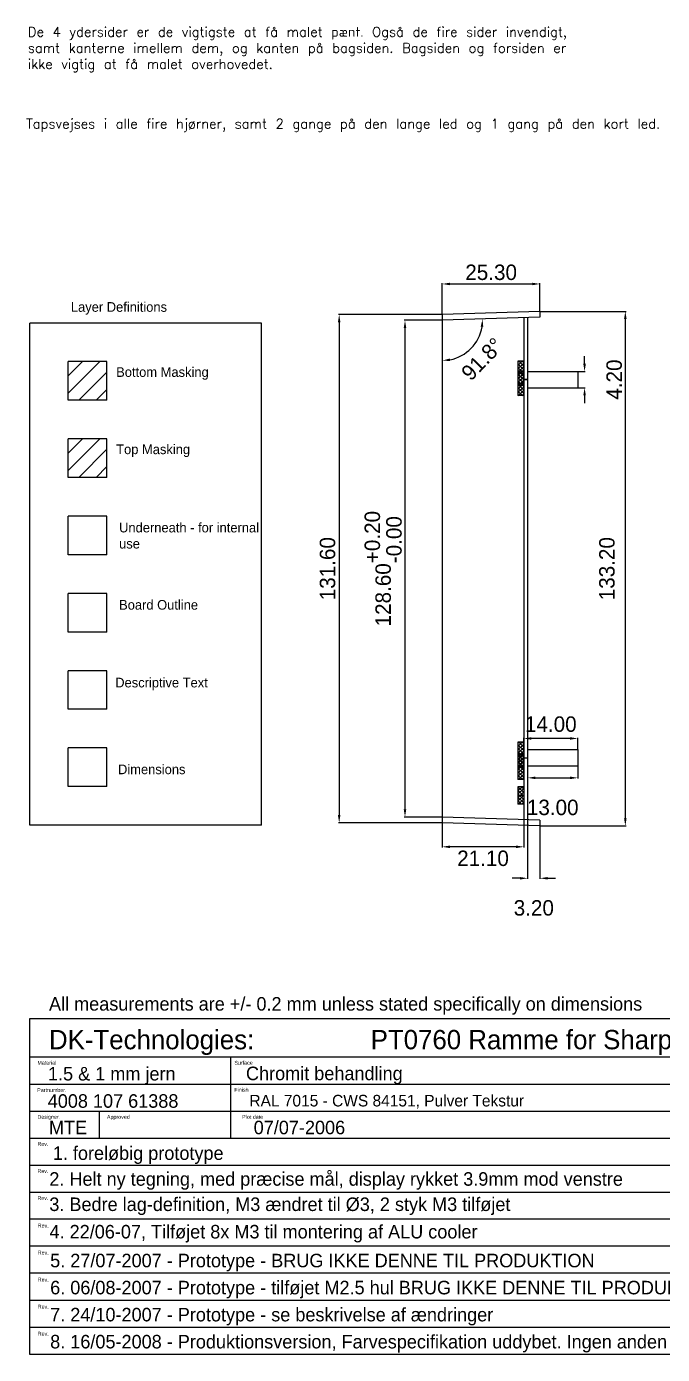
# Model space of a CAD drawing. Header units: millimetres. Extents: x 60 to 728, y -116 to 256.
# Drawn here: x 60.5 to 225.2, y -116.4 to 227.4 of the extents above; entities that cross this region are included whole.
import ezdxf

# ---------------------------------------------------------------- set-up
doc = ezdxf.new("R2010")
doc.units = ezdxf.units.MM
doc.header["$MEASUREMENT"] = 0
for name, color, linetype in [('Bottom Masking', 10, 'Continuous'), ('Descriptive Text', 8, 'Continuous'), ('Dimensions', 140, 'Continuous'), ('Main Layer', 250, 'Continuous'), ('Top Masking', 200, 'Continuous'), ('underneath', 9, 'Continuous')]:
    doc.layers.add(name, color=color, linetype=linetype)
doc.styles.add('DK-Audio', font='ARIAL.TTF')
doc.dimstyles.new('DK-audio', dxfattribs={"dimtxt": 4, "dimasz": 2, "dimexe": 0.18, "dimexo": 0.0625, "dimgap": 1, "dimtad": 2, "dimzin": 0, "dimdsep": 46, "dimtxsty": 'Standard', "dimcen": 5, "dimadec": 1, "dimazin": 0, "dimtfac": 1, "dimtofl": 0, "dimtmove": 2, "dimatfit": 3, "dimfxl": 0, "dimtolj": 1, "dimtzin": 0, "dimarcsym": 0})

# ---------------------------------------------------------------- blocks, each defined once
blk = doc.blocks.new('*D26')
at = {"layer": 'DEFPOINTS', "color": 0, "ltscale": 0.1}
for p in [(193.45, 153.65), (193.45, 20.45), (215.55, 20.45)]:
    blk.add_point(p, dxfattribs=at)
at = {"layer": 'Dimensions', "color": 0, "lineweight": -2, "ltscale": 0.1}
for p, q in [((193.51, 153.65), (215.73, 153.65)), ((215.55, 151.65), (215.55, 22.45)), ((193.51, 20.45), (215.73, 20.45))]:
    blk.add_line(p, q, dxfattribs=at)
at = {"layer": 'Dimensions', "color": 0, "ltscale": 0.1}
for points in [[(215.22, 151.65), (215.88, 151.65), (215.55, 153.65)], [(215.22, 22.45), (215.88, 22.45), (215.55, 20.45)]]:
    blk.add_solid(points, dxfattribs=at)
at = {"layer": 'Dimensions', "color": 0, "ltscale": 0.1, "insert": (210.8, 87.05), "char_height": 4, "attachment_point": 5, "rotation": 90}
blk.add_mtext('\\A1;133.20', dxfattribs=at)
blk = doc.blocks.new('*D27')
at = {"layer": 'DEFPOINTS', "color": 0, "ltscale": 0.1}
for p in [(189.25, 43.1), (189.25, 40.2), (203.25, 40.2)]:
    blk.add_point(p, dxfattribs=at)
at = {"layer": 'Dimensions', "color": 0, "lineweight": -2, "ltscale": 0.1}
for p, q in [((189.25, 40.26), (189.25, 43.28)), ((201.25, 43.1), (191.25, 43.1)), ((203.25, 40.26), (203.25, 43.28))]:
    blk.add_line(p, q, dxfattribs=at)
at = {"layer": 'Dimensions', "color": 0, "ltscale": 0.1}
for points in [[(191.25, 43.43), (191.25, 42.77), (189.25, 43.1)], [(201.25, 43.43), (201.25, 42.77), (203.25, 43.1)]]:
    blk.add_solid(points, dxfattribs=at)
at = {"layer": 'Dimensions', "color": 0, "ltscale": 0.1, "insert": (196.25, 46.78), "char_height": 4, "attachment_point": 5}
blk.add_mtext('\\A1;14.00', dxfattribs=at)
blk = doc.blocks.new('*D28')
at = {"layer": 'DEFPOINTS', "color": 0, "ltscale": 0.1}
for p in [(190.25, 36), (203.25, 36), (203.25, 32.9)]:
    blk.add_point(p, dxfattribs=at)
at = {"layer": 'Dimensions', "color": 0, "lineweight": -2, "ltscale": 0.1}
for p, q in [((190.25, 35.94), (190.25, 32.72)), ((203.25, 35.94), (203.25, 32.72)), ((192.25, 32.9), (201.25, 32.9))]:
    blk.add_line(p, q, dxfattribs=at)
at = {"layer": 'Dimensions', "color": 0, "ltscale": 0.1}
for points in [[(192.25, 33.23), (192.25, 32.57), (190.25, 32.9)], [(201.25, 33.23), (201.25, 32.57), (203.25, 32.9)]]:
    blk.add_solid(points, dxfattribs=at)
at = {"layer": 'Dimensions', "color": 0, "ltscale": 0.1, "insert": (196.75, 25.22), "char_height": 4, "attachment_point": 5}
blk.add_mtext('\\A1;13.00', dxfattribs=at)
blk = doc.blocks.new('*D29')
at = {"layer": 'DEFPOINTS', "color": 0, "ltscale": 0.1}
for p in [(168.15, 152.85), (141.45, 21.25), (168.15, 21.25)]:
    blk.add_point(p, dxfattribs=at)
at = {"layer": 'Dimensions', "color": 0, "lineweight": -2, "ltscale": 0.1}
for p, q in [((168.09, 152.85), (141.27, 152.85)), ((141.45, 150.85), (141.45, 23.25)), ((168.09, 21.25), (141.27, 21.25))]:
    blk.add_line(p, q, dxfattribs=at)
at = {"layer": 'Dimensions', "color": 0, "ltscale": 0.1}
for points in [[(141.12, 150.85), (141.78, 150.85), (141.45, 152.85)], [(141.12, 23.25), (141.78, 23.25), (141.45, 21.25)]]:
    blk.add_solid(points, dxfattribs=at)
at = {"layer": 'Dimensions', "color": 0, "ltscale": 0.1, "insert": (138.45, 87.05), "char_height": 4, "attachment_point": 5, "rotation": 90}
blk.add_mtext('\\A1;131.60', dxfattribs=at)
blk = doc.blocks.new('*D30')
at = {"layer": 'DEFPOINTS', "color": 0, "ltscale": 0.1}
for p in [(168.15, 152.85), (168.15, 151.35), (193.45, 152.15), (173.46, 142.38), (168.15, 21.25)]:
    blk.add_point(p, dxfattribs=at)
at = {"layer": 'Dimensions', "color": 0, "lineweight": -2, "ltscale": 0.1}
blk.add_arc((168.15, 151.35), 10.42, 281.0136, 350.7975, dxfattribs=at)
at = {"layer": 'Dimensions', "color": 0, "ltscale": 0.1}
for points in [[(178.1, 149.7), (178.77, 149.66), (178.57, 151.68)], [(170.17, 140.79), (170.11, 141.45), (168.15, 140.93)]]:
    blk.add_solid(points, dxfattribs=at)
at = {"layer": 'Dimensions', "color": 0, "ltscale": 0.1, "insert": (178.51, 141.31), "char_height": 4, "attachment_point": 5, "rotation": 45.9056}
blk.add_mtext('\\A1;91.8°', dxfattribs=at)
blk = doc.blocks.new('*D31')
at = {"layer": 'DEFPOINTS', "color": 0, "ltscale": 0.1}
for p in [(158.5, 151.35), (168.15, 151.35), (168.15, 22.75)]:
    blk.add_point(p, dxfattribs=at)
at = {"layer": 'Dimensions', "color": 0, "lineweight": -2, "ltscale": 0.1}
for p, q in [((168.09, 151.35), (158.32, 151.35)), ((158.5, 24.75), (158.5, 149.35)), ((168.09, 22.75), (158.32, 22.75))]:
    blk.add_line(p, q, dxfattribs=at)
at = {"layer": 'Dimensions', "color": 0, "ltscale": 0.1}
for points in [[(158.17, 149.35), (158.83, 149.35), (158.5, 151.35)], [(158.17, 24.75), (158.83, 24.75), (158.5, 22.75)]]:
    blk.add_solid(points, dxfattribs=at)
at = {"layer": 'Dimensions', "color": 0, "ltscale": 0.1, "insert": (152.83, 87.05), "char_height": 4, "attachment_point": 5, "rotation": 90}
blk.add_mtext('\\A1;128.60\\S+0.20^ -0.00;', dxfattribs=at)
blk = doc.blocks.new('*D32')
at = {"layer": 'DEFPOINTS', "color": 0, "ltscale": 0.1}
for p in [(168.15, 21.25), (189.25, 22.1), (168.15, 15.05)]:
    blk.add_point(p, dxfattribs=at)
at = {"layer": 'Dimensions', "color": 0, "lineweight": -2, "ltscale": 0.1}
for p, q in [((168.15, 21.19), (168.15, 14.87)), ((189.25, 22.04), (189.25, 14.87)), ((187.25, 15.05), (170.15, 15.05))]:
    blk.add_line(p, q, dxfattribs=at)
at = {"layer": 'Dimensions', "color": 0, "ltscale": 0.1}
for points in [[(170.15, 15.38), (170.15, 14.72), (168.15, 15.05)], [(187.25, 15.38), (187.25, 14.72), (189.25, 15.05)]]:
    blk.add_solid(points, dxfattribs=at)
at = {"layer": 'Dimensions', "color": 0, "ltscale": 0.1, "insert": (178.7, 12.05), "char_height": 4, "attachment_point": 5}
blk.add_mtext('\\A1;21.10', dxfattribs=at)
blk = doc.blocks.new('*D33')
at = {"layer": 'DEFPOINTS', "color": 0, "ltscale": 0.1}
for p in [(190.25, 22.05), (193.45, 20.45), (190.25, 6.9)]:
    blk.add_point(p, dxfattribs=at)
at = {"layer": 'Dimensions', "color": 0, "lineweight": -2, "ltscale": 0.1}
for p, q in [((190.25, 21.99), (190.25, 6.72)), ((193.45, 20.39), (193.45, 6.72)), ((188.25, 6.9), (186.25, 6.9)), ((195.45, 6.9), (197.45, 6.9))]:
    blk.add_line(p, q, dxfattribs=at)
at = {"layer": 'Dimensions', "color": 0, "ltscale": 0.1}
for points in [[(188.25, 7.23), (188.25, 6.57), (190.25, 6.9)], [(195.45, 7.23), (195.45, 6.57), (193.45, 6.9)]]:
    blk.add_solid(points, dxfattribs=at)
at = {"layer": 'Dimensions', "color": 0, "ltscale": 0.1, "insert": (191.85, -0.78), "char_height": 4, "attachment_point": 5}
blk.add_mtext('\\A1;3.20', dxfattribs=at)
blk = doc.blocks.new('*D34')
at = {"layer": 'DEFPOINTS', "color": 0, "ltscale": 0.1}
for p in [(193.45, 160.75), (168.15, 152.85), (193.45, 153.65)]:
    blk.add_point(p, dxfattribs=at)
at = {"layer": 'Dimensions', "color": 0, "lineweight": -2, "ltscale": 0.1}
for p, q in [((168.15, 152.91), (168.15, 160.93)), ((170.15, 160.75), (191.45, 160.75)), ((193.45, 153.71), (193.45, 160.93))]:
    blk.add_line(p, q, dxfattribs=at)
at = {"layer": 'Dimensions', "color": 0, "ltscale": 0.1}
for points in [[(170.15, 161.08), (170.15, 160.42), (168.15, 160.75)], [(191.45, 161.08), (191.45, 160.42), (193.45, 160.75)]]:
    blk.add_solid(points, dxfattribs=at)
at = {"layer": 'Dimensions', "color": 0, "ltscale": 0.1, "insert": (180.8, 163.75), "char_height": 4, "attachment_point": 5}
blk.add_mtext('\\A1;25.30', dxfattribs=at)
blk = doc.blocks.new('*D43')
at = {"layer": 'DEFPOINTS', "color": 0, "ltscale": 0.1}
for p in [(203.25, 138.1), (203.25, 133.9), (205, 133.9)]:
    blk.add_point(p, dxfattribs=at)
at = {"layer": 'Dimensions', "color": 0, "lineweight": -2, "ltscale": 0.1}
for p, q in [((205, 140.1), (205, 142.1)), ((203.31, 138.1), (205.18, 138.1)), ((203.31, 133.9), (205.18, 133.9)), ((205, 131.9), (205, 129.9))]:
    blk.add_line(p, q, dxfattribs=at)
at = {"layer": 'Dimensions', "color": 0, "ltscale": 0.1}
for points in [[(204.67, 140.1), (205.33, 140.1), (205, 138.1)], [(204.67, 131.9), (205.33, 131.9), (205, 133.9)]]:
    blk.add_solid(points, dxfattribs=at)
at = {"layer": 'Dimensions', "color": 0, "ltscale": 0.1, "insert": (212.68, 136), "char_height": 4, "attachment_point": 5, "rotation": 90}
blk.add_mtext('\\A1;4.20', dxfattribs=at)

msp = doc.modelspace()

# ---------------------------------------------------------------- hatches: boundary and pattern name
at = {"layer": 'Bottom Masking'}
h = msp.add_hatch(dxfattribs=at)
h.set_pattern_fill('ANSI31', color=256, style=0)
h.set_pattern_definition([(45, (88.1178, -30.3606), (-2.245064, 2.245064), [])])
h.paths.add_polyline_path([(81.316, 130.639), (81.316, 140.639), (71.316, 140.639), (71.316, 130.639)])
at = {"layer": 'Descriptive Text', "ltscale": 0.1}
h = msp.add_hatch(dxfattribs=at)
h.set_pattern_fill('ANSI37', color=256, scale=5, angle=90, style=0)
h.set_pattern_definition([(135, (391.25, -304.75), (-0.4419417, -0.4419417), []), (225, (391.25, -304.75), (0.4419417, -0.4419417), [])])
h.paths.add_polyline_path([(187.75, 137.6), (187.75, 134.45), (189.25, 134.45), (189.25, 137.6)])
h.paths.add_polyline_path([(187.75, 140.75), (187.75, 137.6), (189.25, 137.6), (189.25, 140.75)])
h = msp.add_hatch(dxfattribs=at)
h.set_pattern_fill('ANSI37', color=256, scale=5, angle=90, style=0)
h.set_pattern_definition([(135, (391.25, -307.35), (-0.4419417, -0.4419417), []), (225, (391.25, -307.35), (0.4419417, -0.4419417), [])])
h.paths.add_polyline_path([(187.75, 135), (187.75, 131.85), (189.25, 131.85), (189.25, 135)])
h.paths.add_polyline_path([(187.75, 138.15), (187.75, 135), (189.25, 135), (189.25, 138.15)])
h = msp.add_hatch(dxfattribs=at)
h.set_pattern_fill('ANSI37', color=256, scale=5, angle=90, style=0)
h.set_pattern_definition([(135, (391.25, -403.35), (-0.4419417, -0.4419417), []), (225, (391.25, -403.35), (0.4419417, -0.4419417), [])])
h.paths.add_polyline_path([(187.75, 39), (187.75, 35.85), (189.25, 35.85), (189.25, 39)])
h.paths.add_polyline_path([(187.75, 42.15), (187.75, 39), (189.25, 39), (189.25, 42.15)])
h = msp.add_hatch(dxfattribs=at)
h.set_pattern_fill('ANSI37', color=256, scale=5, angle=90, style=0)
h.set_pattern_definition([(135, (391.25, -406.75), (-0.4419417, -0.4419417), []), (225, (391.25, -406.75), (0.4419417, -0.4419417), [])])
h.paths.add_polyline_path([(187.75, 35.6), (187.75, 32.45), (189.25, 32.45), (189.25, 35.6)])
h.paths.add_polyline_path([(187.75, 38.75), (187.75, 35.6), (189.25, 35.6), (189.25, 38.75)])
h = msp.add_hatch(dxfattribs=at)
h.set_pattern_fill('ANSI37', color=256, scale=5, style=0)
h.paths.add_polyline_path([(189.25, 28.35), (187.75, 28.35), (187.75, 26.1), (189.25, 26.1)])
h.paths.add_polyline_path([(189.25, 30.6), (187.75, 30.6), (187.75, 28.35), (189.25, 28.35)])
at = {"layer": 'Top Masking'}
h = msp.add_hatch(dxfattribs=at)
h.set_pattern_fill('ANSI31', color=256, style=0)
h.set_pattern_definition([(45, (88.1178, -50.3606), (-2.245064, 2.245064), [])])
h.paths.add_polyline_path([(81.316, 110.639), (81.316, 120.639), (71.316, 120.639), (71.316, 110.639)])

# ---------------------------------------------------------------- linework, layer by layer
for p, q in [((81.316, 80.639), (71.316, 80.639)), ((71.316, 70.639), (71.316, 80.639)), ((81.316, 70.639), (81.316, 80.639)), ((81.316, 70.639), (71.316, 70.639))]:
    msp.add_line(p, q)
at = {"layer": 'Bottom Masking'}
for p, q in [((81.316, 140.639), (71.316, 140.639)), ((71.316, 130.639), (71.316, 140.639)), ((81.316, 130.639), (81.316, 140.639)), ((81.316, 130.639), (71.316, 130.639))]:
    msp.add_line(p, q, dxfattribs=at)
at = {"layer": 'Descriptive Text'}
for p, q in [((61.316, 20.639), (61.316, 150.639)), ((121.316, 150.639), (61.316, 150.639)), ((121.316, 20.639), (121.316, 150.639)), ((81.316, 60.639), (71.316, 60.639)), ((71.316, 50.639), (71.316, 60.639)), ((81.316, 50.639), (81.316, 60.639)), ((81.316, 50.639), (71.316, 50.639)), ((121.316, 20.639), (61.316, 20.639)), ((61.316, -116.361), (61.316, -29.361)), ((61.316, -29.361), (319.887, -29.361)), ((61.316, -39.361), (319.887, -39.361)), ((113.316, -39.361), (113.316, -46.361)), ((61.316, -46.361), (319.887, -46.361)), ((113.316, -46.361), (113.316, -53.361)), ((61.316, -53.361), (319.887, -53.361)), ((79.316, -53.361), (79.316, -60.361)), ((113.316, -53.361), (113.316, -60.361)), ((61.316, -60.361), (319.887, -60.361)), ((61.316, -67.361), (319.887, -67.361)), ((61.316, -74.361), (319.887, -74.361)), ((319.887, -81.361), (61.316, -81.361)), ((319.887, -88.361), (61.316, -88.361)), ((319.887, -95.361), (61.316, -95.361)), ((319.887, -102.361), (61.316, -102.361)), ((319.887, -109.361), (61.316, -109.361)), ((319.887, -116.361), (61.316, -116.361))]:
    msp.add_line(p, q, dxfattribs=at)
at = {"layer": 'Descriptive Text', "ltscale": 0.1}
for p, q in [((189.25, 140.75), (187.75, 140.75)), ((189.25, 138.15), (187.75, 138.15)), ((189.25, 137.6), (187.75, 137.6)), ((189.25, 135), (187.75, 135)), ((189.25, 134.45), (187.75, 134.45)), ((189.25, 131.85), (187.75, 131.85)), ((189.25, 42.15), (187.75, 42.15)), ((189.25, 39), (187.75, 39)), ((189.25, 38.75), (187.75, 38.75)), ((189.25, 35.85), (187.75, 35.85)), ((189.25, 35.6), (187.75, 35.6)), ((189.25, 32.45), (187.75, 32.45)), ((189.25, 30.6), (187.75, 30.6)), ((189.25, 28.35), (187.75, 28.35)), ((189.25, 26.1), (187.75, 26.1))]:
    msp.add_line(p, q, dxfattribs=at)
at = {"layer": 'Dimensions'}
for p, q in [((81.316, 40.639), (71.316, 40.639)), ((71.316, 30.639), (71.316, 40.639)), ((81.316, 30.639), (81.316, 40.639)), ((81.316, 30.639), (71.316, 30.639))]:
    msp.add_line(p, q, dxfattribs=at)
at = {"layer": 'Main Layer', "ltscale": 0.1}
for p, q in [((193.45, 153.65), (168.15, 152.85)), ((168.15, 152.85), (168.15, 21.25)), ((193.45, 152.149), (168.15, 151.349)), ((189.25, 152.016), (189.25, 22.084)), ((190.25, 152.048), (190.25, 22.052)), ((193.45, 153.65), (193.45, 152.149)), ((187.75, 140.75), (187.75, 134.45)), ((187.75, 138.15), (187.75, 131.85)), ((190.25, 138.1), (203.25, 138.1)), ((203.25, 138.1), (203.25, 133.9)), ((189.25, 136), (190.25, 136)), ((190.25, 136), (189.25, 136)), ((190.25, 133.9), (203.25, 133.9)), ((187.75, 42.15), (187.75, 35.85)), ((187.75, 38.75), (187.75, 32.45)), ((189.25, 38.1), (190.25, 38.1)), ((190.25, 40.2), (203.25, 40.2)), ((203.25, 40.2), (203.25, 36)), ((190.25, 36), (203.25, 36)), ((187.75, 30.6), (187.75, 26.1)), ((193.45, 21.951), (168.15, 22.751)), ((193.45, 20.45), (168.15, 21.25)), ((193.45, 21.951), (193.45, 20.45))]:
    msp.add_line(p, q, dxfattribs=at)
at = {"layer": 'Top Masking'}
for p, q in [((81.316, 120.639), (71.316, 120.639)), ((71.316, 110.639), (71.316, 120.639)), ((81.316, 110.639), (81.316, 120.639)), ((81.316, 110.639), (71.316, 110.639))]:
    msp.add_line(p, q, dxfattribs=at)
at = {"layer": 'underneath'}
for p, q in [((81.316, 100.639), (71.316, 100.639)), ((71.316, 90.639), (71.316, 100.639)), ((81.316, 90.639), (81.316, 100.639)), ((81.316, 90.639), (71.316, 90.639))]:
    msp.add_line(p, q, dxfattribs=at)

# ---------------------------------------------------------------- texts
at = {"insert": (84.465, 78.938), "char_height": 2.5, "width": 25.4979, "attachment_point": 1}
msp.add_mtext('Board Outline', dxfattribs=at)
at = {"layer": 'Bottom Masking', "insert": (83.707, 139.199), "char_height": 2.5, "width": 22.8485, "attachment_point": 1}
msp.add_mtext('Bottom Masking', dxfattribs=at)
at = {"layer": 'Descriptive Text'}
for s, height, p in [('All measurements are +/- 0.2 mm unless stated specifically on dimensions', 3.5, (66.316, -27.361)), ('DK-Technologies:', 5, (66.316, -37.361)), ('PT0760 Ramme for Sharp LCD Display', 5, (149.616, -37.361)), ('Material', 1, (63.316, -41.361)), ('Surface', 1, (114.316, -41.361)), ('1.5 & 1 mm jern', 3.5, (66.051, -45.442)), ('Chromit behandling', 3.5, (117.316, -45.361)), ('Partnumber.', 1, (63.25, -48.418)), ('Finish', 1, (114.316, -48.361)), ('4008 107 61388', 3.5, (65.984, -52.5)), ('RAL 7015 - CWS 84151, Pulver Tekstur', 3, (118.206, -52.165)), ('Designer.', 1, (63.316, -55.361)), ('Approved', 1, (81.316, -55.361)), ('Plot date', 1, (116.316, -55.361)), ('MTE', 3.5, (66.316, -59.361)), ('07/07-2006', 3.5, (119.316, -59.361)), ('Rev.', 1, (63.316, -62.361)), ('1. foreløbig prototype', 3.5, (67.3, -66)), ('Rev.', 1, (63.316, -69.361)), ('2. Helt ny tegning, med præcise mål, display rykket 3.9mm mod venstre', 3.5, (66.399, -72.683)), ('Rev.', 1, (63.316, -76.361)), ('3. Bedre lag-definition, M3 ændret til Ø3, 2 styk M3 tilføjet', 3.5, (66.399, -79.233)), ('Rev.', 1, (63.4, -83.5)), ('4. 22/06-07, Tilføjet 8x M3 til montering af ALU cooler', 3.5, (66.449, -86.333)), ('Rev.', 1, (63.4, -90.5)), ('5. 27/07-2007 - Prototype - BRUG IKKE DENNE TIL PRODUKTION ', 3.5, (66.616, -93.803)), ('Rev.', 1, (63.4, -97.5)), ('6. 06/08-2007 - Prototype - tilføjet M2.5 hul BRUG IKKE DENNE TIL PRODUKTION ', 3.5, (66.616, -100.803)), ('Rev.', 1, (63.4, -104.5)), ('7. 24/10-2007 - Prototype - se beskrivelse af ændringer', 3.5, (66.616, -107.803)), ('Rev.', 1, (63.4, -111.5)), ('8. 16/05-2008 - Produktionsversion, Farvespecifikation uddybet. Ingen anden ændring!', 3.5, (66.616, -114.803))]:
    msp.add_text(s, height=height, dxfattribs=at).set_placement(p)
at = {"layer": 'Descriptive Text', "ltscale": 0.1, "char_height": 2.5, "attachment_point": 1, "style": 'DK-Audio'}
for s, insert, width in [('{\\Ftxt.shx;De 4 ydersider er de vigtigste at få malet pænt. Også de fire sider invendigt, samt kanterne imellem dem, og kanten på bagsiden. Bagsiden og forsiden er ikke vigtig at få malet overhovedet.}', (60.839, 227.267), 151.31932), ('{\\Ftxt.shx;Tapsvejses i alle fire hjørner, samt 2 gange på den lange led og 1 gang på den kort led.}', (60.392, 203.461), 160.81644)]:
    msp.add_mtext(s, dxfattribs=dict(at, insert=insert, width=width))
at = {"layer": 'Descriptive Text', "char_height": 2.5, "attachment_point": 1}
for s, insert, width in [('Layer Definitions', (71.976, 156.05), 44.3157), ('Descriptive Text', (83.466, 58.815), 25.4979)]:
    msp.add_mtext(s, dxfattribs=dict(at, insert=insert, width=width))
at = {"layer": 'Dimensions', "insert": (84.186, 36.35), "char_height": 2.5, "width": 30.761, "attachment_point": 1}
msp.add_mtext('Dimensions', dxfattribs=at)
at = {"layer": 'Top Masking', "insert": (83.707, 119.199), "char_height": 2.5, "width": 22.8485, "attachment_point": 1}
msp.add_mtext('Top Masking', dxfattribs=at)
at = {"layer": 'underneath', "insert": (84.465, 98.938), "char_height": 2.5, "width": 36.8508, "attachment_point": 1}
msp.add_mtext('Underneath - for internal use', dxfattribs=at)

# ---------------------------------------------------------------- dimensions: what is measured, and where the dimension line sits
at = {"layer": 'Dimensions', "ltscale": 0.1}
for base, p1, p2, picture, middle in [((193.45, 160.75), (168.15, 152.85), (193.45, 153.65), '*D34', (180.8, 163.75)), ((189.25, 43.1), (203.25, 40.2), (189.25, 40.2), '*D27', (196.25, 46.78)), ((203.25, 32.9), (190.25, 36), (203.25, 36), '*D28', (196.75, 25.22)), ((168.15, 15.05), (189.25, 22.1), (168.15, 21.25), '*D32', (178.7, 12.05)), ((190.25, 6.9), (193.45, 20.45), (190.25, 22.05), '*D33', (191.85, -0.78))]:
    dim = msp.add_linear_dim(base=base, p1=p1, p2=p2, dimstyle='DK-audio', dxfattribs=at)
    dim.commit()
    dim.dimension.update_dxf_attribs({"geometry": picture, "text_midpoint": middle})
for base, p1, p2, picture, middle in [((141.45, 21.25), (168.15, 152.85), (168.15, 21.25), '*D29', (138.45, 87.05)), ((205, 133.9), (203.25, 138.1), (203.25, 133.9), '*D43', (212.68, 136))]:
    dim = msp.add_linear_dim(base=base, p1=p1, p2=p2, angle=90, dimstyle='DK-audio', dxfattribs=at)
    dim.commit()
    dim.dimension.update_dxf_attribs({"geometry": picture, "text_midpoint": middle})
dim = msp.add_linear_dim(base=(158.5, 151.35), p1=(168.15, 22.75), p2=(168.15, 151.35), angle=90, dimstyle='DK-audio', override={"dimgap": 1, "dimtol": 1, "dimlim": 0, "dimtp": 0.2, "dimtm": 1e-09}, dxfattribs=at)
dim.commit()
dim.dimension.update_dxf_attribs({"geometry": '*D31', "text_midpoint": (152.833, 87.05)})
dim = msp.add_angular_dim_2l(base=(173.455, 142.38), line1=((168.15, 152.85), (168.15, 21.25)), line2=((193.45, 152.149), (168.15, 151.349)), dimstyle='DK-audio', dxfattribs=at)
dim.commit()
dim.dimension.update_dxf_attribs({"geometry": '*D30', "text_midpoint": (178.507, 141.315)})
dim = msp.add_linear_dim(base=(215.55, 20.45), p1=(193.45, 153.65), p2=(193.45, 20.45), angle=90, dimstyle='DK-audio', dxfattribs=at)
dim.commit()
dim.dimension.update_dxf_attribs({"geometry": '*D26', "text_midpoint": (210.8, 87.05), "dimtype": 160})

doc.saveas('drawing.dxf')
